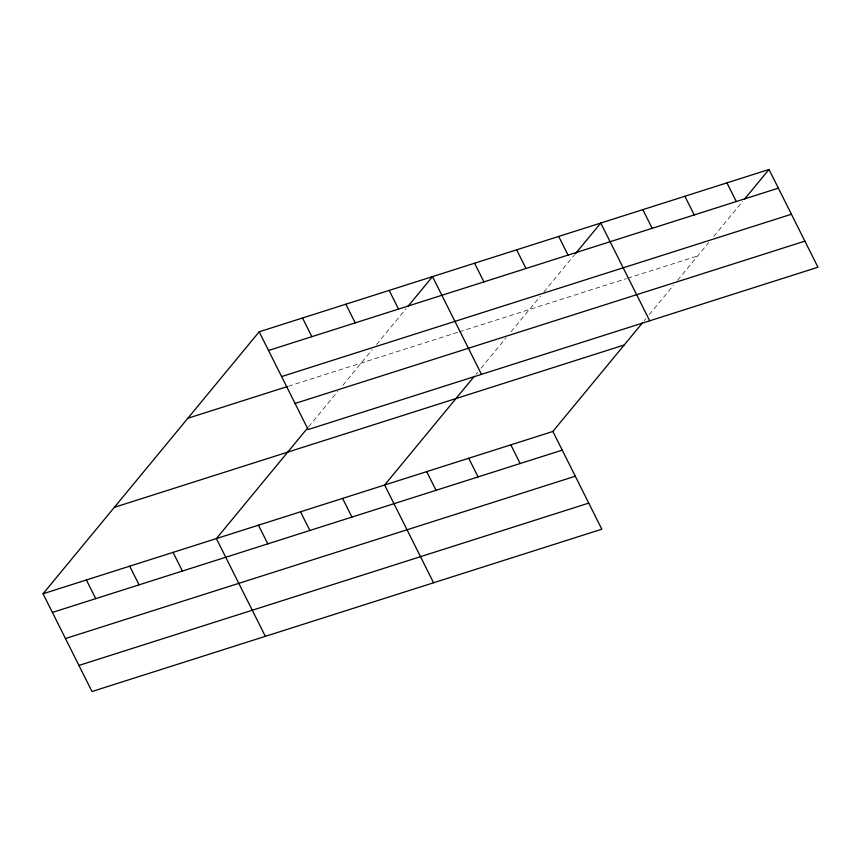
<?xml version="1.0" encoding="UTF-8"?>
<svg xmlns="http://www.w3.org/2000/svg" width="861" height="861" viewBox="0 0 861 861"><rect width="100%" height="100%" fill="white"/><g stroke="black" fill="none" stroke-linecap="round" stroke-linejoin="round"><path stroke-width="0.65" stroke-dasharray="4.3 3.23" d="M308.593 426.83L337.813 391.4M342.829 385.33L372.232 349.684M376.483 344.54L406.198 308.518M475.993 374.277L477.661 372.253M481.008 368.207L506.053 337.835M511.068 331.765L540.471 296.119M543.872 291.997L574.438 254.953M644.232 320.712L645.901 318.688M649.248 314.642L673.463 285.282M677.639 280.223L708.711 242.554M713.812 236.377L742.677 201.388M288.553 386.191L458.063 332.217M459.333 331.819L626.302 278.652M627.572 278.254L697.679 255.932"/><path stroke-width="1.29" d="M642.564 322.735L552.87 431.458L601.817 529.203L91.998 691.523L43.05 593.767L259.183 331.797L769.002 169.477L817.95 267.233L308.13 429.542L259.183 331.797M307.754 427.842L216.391 538.588L265.339 636.333M407.899 306.451L432.523 276.607L481.471 374.363M474.325 376.3L384.63 485.023L433.578 582.768M575.288 253.92L600.763 223.042L649.711 320.798M744.378 199.321L769.002 169.477M268.535 350.47L778.355 188.15M281.601 376.569L791.42 214.249M187.859 418.252L287.273 386.6M295.065 403.454L804.884 241.134M114.373 507.323L624.193 345.003M43.05 593.767L552.87 431.458M52.403 612.44L562.222 450.131M65.468 638.539L575.288 476.219M78.932 665.424L588.752 503.104M726.942 182.876L736.295 201.549M684.882 196.265L694.235 214.938M642.823 209.654L652.175 228.326M558.703 236.441L568.056 255.114M516.643 249.83L525.996 268.503M474.583 263.218L483.936 281.891M510.81 444.846L520.162 463.519M389.183 290.405L398.535 309.077M468.75 458.235L478.103 476.908M345.853 304.202L355.206 322.875M426.69 471.624L436.043 490.296M302.523 318L311.865 336.673M342.57 498.411L351.923 517.084M300.511 511.8L309.863 530.473M258.451 525.188L267.803 543.861M173.05 552.385L182.403 571.058M129.72 566.172L139.073 584.845M86.38 579.97L95.732 598.643"/></g></svg>
